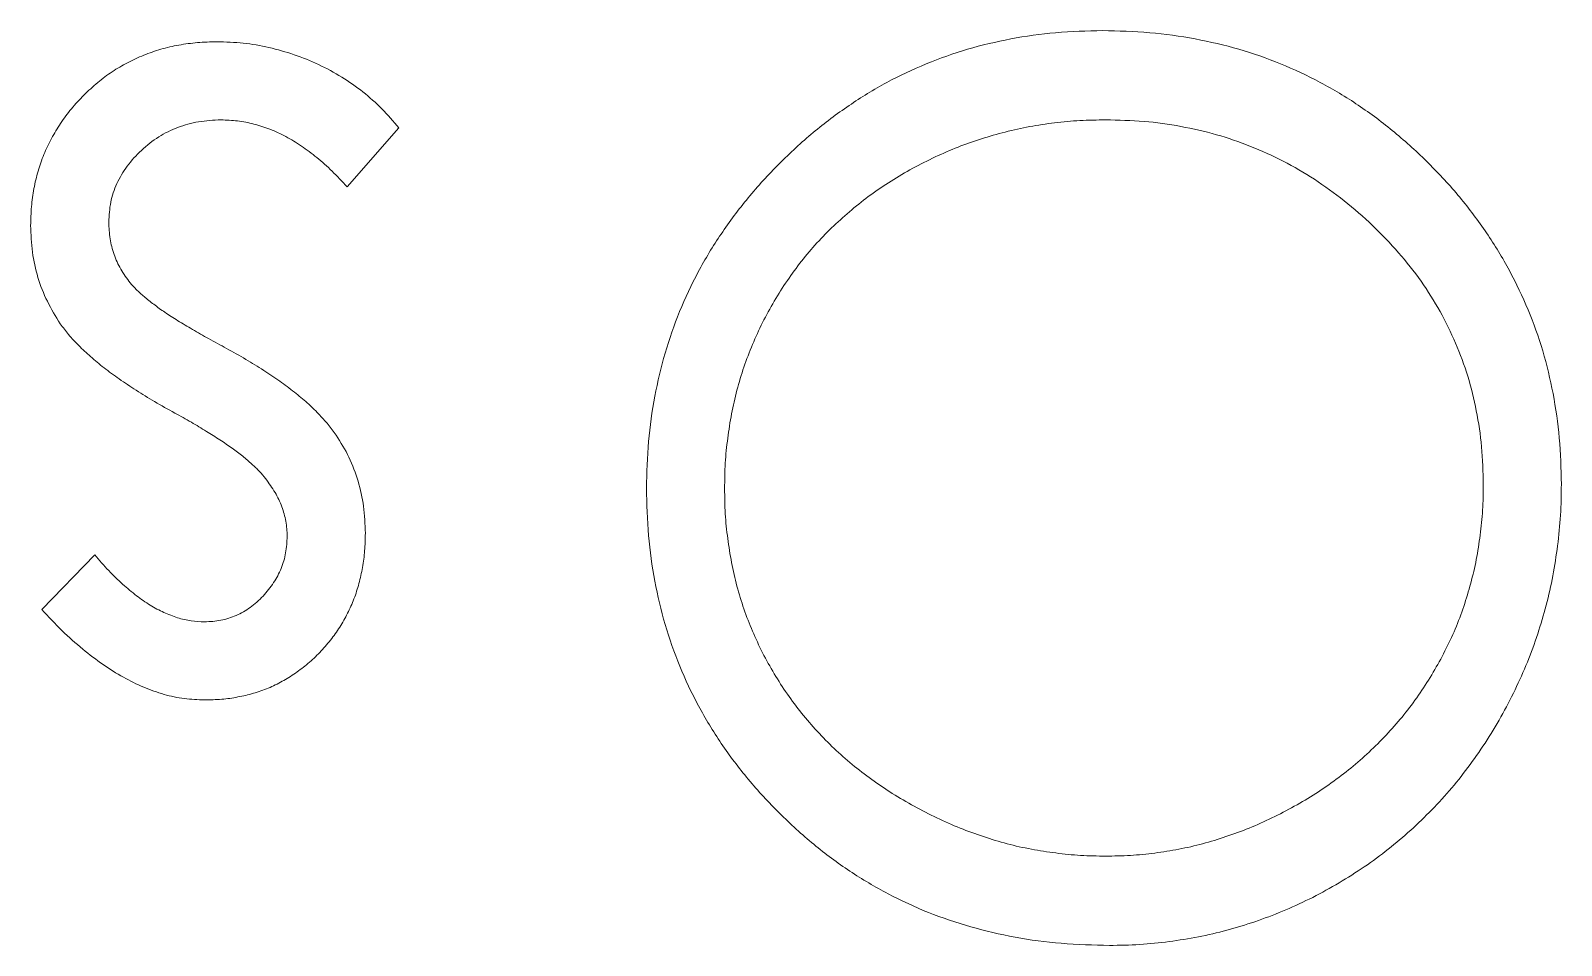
# Model space of a CAD drawing. Header units: millimetres. Extents: x 0 to 276, y 0 to 293.
# Drawn here: x 99.21 to 105.37, y 182.4 to 186.07 of the extents above; entities that cross this region are included whole.
import ezdxf

# ---------------------------------------------------------------- set-up
doc = ezdxf.new("R2010")
doc.units = ezdxf.units.MM

msp = doc.modelspace()

# ---------------------------------------------------------------- linework, layer by layer
at = {"color": 18, "linetype": 'Continuous', "lineweight": 15, "true_color": 0x000000}
for p, q in [((100.6945, 185.6834), (100.4862, 185.4465)), ((100.6945, 185.6834), (100.4862, 185.4465)), ((100.6945, 185.6834), (100.4862, 185.4465)), ((100.6945, 185.6834), (100.4862, 185.4465)), ((99.2586, 183.7462), (99.4717, 183.9657)), ((99.2586, 183.7462), (99.4717, 183.9657)), ((99.2586, 183.7462), (99.4717, 183.9657)), ((99.2586, 183.7462), (99.4717, 183.9657))]:
    msp.add_line(p, q, dxfattribs=at)
for points, knots in [([(101.6906, 184.2335), (101.6922, 184.2965), (101.6952, 184.4206), (101.7214, 184.6027), (101.7624, 184.7778), (101.821, 184.9456), (101.8963, 185.1061), (101.9889, 185.2591), (102.0981, 185.4046), (102.2223, 185.5409), (102.3577, 185.6659), (102.5029, 185.7748), (102.6547, 185.8685), (102.815, 185.9433), (102.9817, 186.0031), (103.1563, 186.0438), (103.3379, 186.0701), (103.4618, 186.0731), (103.5248, 186.0747)], [0, 0, 0, 0, 0.065227, 0.128569, 0.19032, 0.251378, 0.312388, 0.373789, 0.436431, 0.500567, 0.564687, 0.627136, 0.688455, 0.749246, 0.810155, 0.871671, 0.934773, 1, 1, 1, 1]), ([(101.6906, 184.2335), (101.6922, 184.2965), (101.6952, 184.4206), (101.7214, 184.6027), (101.7624, 184.7778), (101.821, 184.9456), (101.8963, 185.1061), (101.9889, 185.2591), (102.0981, 185.4046), (102.2223, 185.5409), (102.3577, 185.6659), (102.5029, 185.7748), (102.6547, 185.8685), (102.815, 185.9433), (102.9817, 186.0031), (103.1563, 186.0438), (103.3379, 186.0701), (103.4618, 186.0731), (103.5248, 186.0747)], [0, 0, 0, 0, 0.065227, 0.128569, 0.19032, 0.251378, 0.312388, 0.373789, 0.436431, 0.500567, 0.564687, 0.627136, 0.688455, 0.749246, 0.810155, 0.871671, 0.934773, 1, 1, 1, 1]), ([(101.6906, 184.2335), (101.6922, 184.2965), (101.6952, 184.4206), (101.7214, 184.6027), (101.7624, 184.7778), (101.821, 184.9456), (101.8963, 185.1061), (101.9889, 185.2591), (102.0981, 185.4046), (102.2223, 185.5409), (102.3577, 185.6659), (102.5029, 185.7748), (102.6547, 185.8685), (102.815, 185.9433), (102.9817, 186.0031), (103.1563, 186.0438), (103.3379, 186.0701), (103.4618, 186.0731), (103.5248, 186.0747)], [0, 0, 0, 0, 0.065227, 0.128569, 0.19032, 0.251378, 0.312388, 0.373789, 0.436431, 0.500567, 0.564687, 0.627136, 0.688455, 0.749246, 0.810155, 0.871671, 0.934773, 1, 1, 1, 1]), ([(101.6906, 184.2335), (101.6922, 184.2965), (101.6952, 184.4206), (101.7214, 184.6027), (101.7624, 184.7778), (101.821, 184.9456), (101.8963, 185.1061), (101.9889, 185.2591), (102.0981, 185.4046), (102.2223, 185.5409), (102.3577, 185.6659), (102.5029, 185.7748), (102.6547, 185.8685), (102.815, 185.9433), (102.9817, 186.0031), (103.1563, 186.0438), (103.3379, 186.0701), (103.4618, 186.0731), (103.5248, 186.0747)], [0, 0, 0, 0, 0.065227, 0.128569, 0.19032, 0.251378, 0.312388, 0.373789, 0.436431, 0.500567, 0.564687, 0.627136, 0.688455, 0.749246, 0.810155, 0.871671, 0.934773, 1, 1, 1, 1]), ([(103.5248, 186.0747), (103.5882, 186.0731), (103.7132, 186.0701), (103.8968, 186.0439), (104.073, 186.0029), (104.2415, 185.9444), (104.4024, 185.8688), (104.5559, 185.7766), (104.7014, 185.6672), (104.8377, 185.543), (104.9625, 185.4079), (105.0712, 185.263), (105.1635, 185.1114), (105.2388, 184.9525), (105.2985, 184.7871), (105.3392, 184.6142), (105.3655, 184.4346), (105.3686, 184.3124), (105.3701, 184.2504)], [0, 0, 0, 0, 0.065819, 0.129747, 0.192072, 0.253459, 0.31457, 0.37628, 0.439026, 0.503267, 0.567493, 0.629705, 0.691, 0.751452, 0.812004, 0.87315, 0.935635, 1, 1, 1, 1]), ([(103.5248, 186.0747), (103.5882, 186.0731), (103.7132, 186.0701), (103.8968, 186.0439), (104.073, 186.0029), (104.2415, 185.9444), (104.4024, 185.8688), (104.5559, 185.7766), (104.7014, 185.6672), (104.8377, 185.543), (104.9625, 185.4079), (105.0712, 185.263), (105.1635, 185.1114), (105.2388, 184.9525), (105.2985, 184.7871), (105.3392, 184.6142), (105.3655, 184.4346), (105.3686, 184.3124), (105.3701, 184.2504)], [0, 0, 0, 0, 0.065819, 0.129747, 0.192072, 0.253459, 0.31457, 0.37628, 0.439026, 0.503267, 0.567493, 0.629705, 0.691, 0.751452, 0.812004, 0.87315, 0.935635, 1, 1, 1, 1]), ([(103.5248, 186.0747), (103.5882, 186.0731), (103.7132, 186.0701), (103.8968, 186.0439), (104.073, 186.0029), (104.2415, 185.9444), (104.4024, 185.8688), (104.5559, 185.7766), (104.7014, 185.6672), (104.8377, 185.543), (104.9625, 185.4079), (105.0712, 185.263), (105.1635, 185.1114), (105.2388, 184.9525), (105.2985, 184.7871), (105.3392, 184.6142), (105.3655, 184.4346), (105.3686, 184.3124), (105.3701, 184.2504)], [0, 0, 0, 0, 0.065819, 0.129747, 0.192072, 0.253459, 0.31457, 0.37628, 0.439026, 0.503267, 0.567493, 0.629705, 0.691, 0.751452, 0.812004, 0.87315, 0.935635, 1, 1, 1, 1]), ([(103.5248, 186.0747), (103.5882, 186.0731), (103.7132, 186.0701), (103.8968, 186.0439), (104.073, 186.0029), (104.2415, 185.9444), (104.4024, 185.8688), (104.5559, 185.7766), (104.7014, 185.6672), (104.8377, 185.543), (104.9625, 185.4079), (105.0712, 185.263), (105.1635, 185.1114), (105.2388, 184.9525), (105.2985, 184.7871), (105.3392, 184.6142), (105.3655, 184.4346), (105.3686, 184.3124), (105.3701, 184.2504)], [0, 0, 0, 0, 0.065819, 0.129747, 0.192072, 0.253459, 0.31457, 0.37628, 0.439026, 0.503267, 0.567493, 0.629705, 0.691, 0.751452, 0.812004, 0.87315, 0.935635, 1, 1, 1, 1]), ([(99.2137, 185.2908), (99.2144, 185.3161), (99.2158, 185.3659), (99.2257, 185.4392), (99.2427, 185.5094), (99.2658, 185.577), (99.2969, 185.641), (99.3335, 185.7028), (99.3774, 185.7612), (99.4274, 185.8161), (99.4823, 185.8661), (99.5408, 185.9102), (99.603, 185.9467), (99.6686, 185.977), (99.7375, 186.0011), (99.8099, 186.0177), (99.8856, 186.0277), (99.937, 186.0291), (99.9632, 186.0298)], [0, 0, 0, 0, 0.064548, 0.127199, 0.188597, 0.24864, 0.309525, 0.370037, 0.431889, 0.495704, 0.559519, 0.621372, 0.682397, 0.743568, 0.805498, 0.86864, 0.933066, 1, 1, 1, 1]), ([(99.2137, 185.2908), (99.2144, 185.3161), (99.2158, 185.3659), (99.2257, 185.4392), (99.2427, 185.5094), (99.2658, 185.577), (99.2969, 185.641), (99.3335, 185.7028), (99.3774, 185.7612), (99.4274, 185.8161), (99.4823, 185.8661), (99.5408, 185.9102), (99.603, 185.9467), (99.6686, 185.977), (99.7375, 186.0011), (99.8099, 186.0177), (99.8856, 186.0277), (99.937, 186.0291), (99.9632, 186.0298)], [0, 0, 0, 0, 0.064548, 0.127199, 0.188597, 0.24864, 0.309525, 0.370037, 0.431889, 0.495704, 0.559519, 0.621372, 0.682397, 0.743568, 0.805498, 0.86864, 0.933066, 1, 1, 1, 1]), ([(99.2137, 185.2908), (99.2144, 185.3161), (99.2158, 185.3659), (99.2257, 185.4392), (99.2427, 185.5094), (99.2658, 185.577), (99.2969, 185.641), (99.3335, 185.7028), (99.3774, 185.7612), (99.4274, 185.8161), (99.4823, 185.8661), (99.5408, 185.9102), (99.603, 185.9467), (99.6686, 185.977), (99.7375, 186.0011), (99.8099, 186.0177), (99.8856, 186.0277), (99.937, 186.0291), (99.9632, 186.0298)], [0, 0, 0, 0, 0.064548, 0.127199, 0.188597, 0.24864, 0.309525, 0.370037, 0.431889, 0.495704, 0.559519, 0.621372, 0.682397, 0.743568, 0.805498, 0.86864, 0.933066, 1, 1, 1, 1]), ([(99.2137, 185.2908), (99.2144, 185.3161), (99.2158, 185.3659), (99.2257, 185.4392), (99.2427, 185.5094), (99.2658, 185.577), (99.2969, 185.641), (99.3335, 185.7028), (99.3774, 185.7612), (99.4274, 185.8161), (99.4823, 185.8661), (99.5408, 185.9102), (99.603, 185.9467), (99.6686, 185.977), (99.7375, 186.0011), (99.8099, 186.0177), (99.8856, 186.0277), (99.937, 186.0291), (99.9632, 186.0298)], [0, 0, 0, 0, 0.064548, 0.127199, 0.188597, 0.24864, 0.309525, 0.370037, 0.431889, 0.495704, 0.559519, 0.621372, 0.682397, 0.743568, 0.805498, 0.86864, 0.933066, 1, 1, 1, 1]), ([(99.9632, 186.0298), (99.9986, 186.0288), (100.0688, 186.0268), (100.1727, 186.0083), (100.2742, 185.9795), (100.3726, 185.9398), (100.4657, 185.8897), (100.5508, 185.8296), (100.6283, 185.7616), (100.6724, 185.7095), (100.6945, 185.6834)], [0, 0, 0, 0, 0.1267425, 0.251724, 0.3772187, 0.5046935, 0.6314582, 0.7554011, 0.8777005, 1, 1, 1, 1]), ([(99.9632, 186.0298), (99.9986, 186.0288), (100.0688, 186.0268), (100.1727, 186.0083), (100.2742, 185.9795), (100.3726, 185.9398), (100.4657, 185.8897), (100.5508, 185.8296), (100.6283, 185.7616), (100.6724, 185.7095), (100.6945, 185.6834)], [0, 0, 0, 0, 0.1267425, 0.251724, 0.3772187, 0.5046935, 0.6314582, 0.7554011, 0.8777005, 1, 1, 1, 1]), ([(99.9632, 186.0298), (99.9986, 186.0288), (100.0688, 186.0268), (100.1727, 186.0083), (100.2742, 185.9795), (100.3726, 185.9398), (100.4657, 185.8897), (100.5508, 185.8296), (100.6283, 185.7616), (100.6724, 185.7095), (100.6945, 185.6834)], [0, 0, 0, 0, 0.1267425, 0.251724, 0.3772187, 0.5046935, 0.6314582, 0.7554011, 0.8777005, 1, 1, 1, 1]), ([(99.9632, 186.0298), (99.9986, 186.0288), (100.0688, 186.0268), (100.1727, 186.0083), (100.2742, 185.9795), (100.3726, 185.9398), (100.4657, 185.8897), (100.5508, 185.8296), (100.6283, 185.7616), (100.6724, 185.7095), (100.6945, 185.6834)], [0, 0, 0, 0, 0.1267425, 0.251724, 0.3772187, 0.5046935, 0.6314582, 0.7554011, 0.8777005, 1, 1, 1, 1]), ([(99.9793, 185.7157), (99.949, 185.7143), (99.8898, 185.7116), (99.8049, 185.6873), (99.7266, 185.6492), (99.6586, 185.5951), (99.6007, 185.5322), (99.5587, 185.4612), (99.5325, 185.3845), (99.5294, 185.3312), (99.5278, 185.3041)], [0, 0, 0, 0, 0.134042, 0.261896, 0.387836, 0.517686, 0.644509, 0.764718, 0.880291, 1, 1, 1, 1]), ([(99.9793, 185.7157), (99.949, 185.7143), (99.8898, 185.7116), (99.8049, 185.6873), (99.7266, 185.6492), (99.6586, 185.5951), (99.6007, 185.5322), (99.5587, 185.4612), (99.5325, 185.3845), (99.5294, 185.3312), (99.5278, 185.3041)], [0, 0, 0, 0, 0.134042, 0.261896, 0.387836, 0.517686, 0.644509, 0.764718, 0.880291, 1, 1, 1, 1]), ([(99.9793, 185.7157), (99.949, 185.7143), (99.8898, 185.7116), (99.8049, 185.6873), (99.7266, 185.6492), (99.6586, 185.5951), (99.6007, 185.5322), (99.5587, 185.4612), (99.5325, 185.3845), (99.5294, 185.3312), (99.5278, 185.3041)], [0, 0, 0, 0, 0.134042, 0.261896, 0.387836, 0.517686, 0.644509, 0.764718, 0.880291, 1, 1, 1, 1]), ([(99.9793, 185.7157), (99.949, 185.7143), (99.8898, 185.7116), (99.8049, 185.6873), (99.7266, 185.6492), (99.6586, 185.5951), (99.6007, 185.5322), (99.5587, 185.4612), (99.5325, 185.3845), (99.5294, 185.3312), (99.5278, 185.3041)], [0, 0, 0, 0, 0.134042, 0.261896, 0.387836, 0.517686, 0.644509, 0.764718, 0.880291, 1, 1, 1, 1]), ([(100.4862, 185.4465), (100.4665, 185.4678), (100.4281, 185.5092), (100.3668, 185.5643), (100.3045, 185.6105), (100.2416, 185.6492), (100.1774, 185.679), (100.1122, 185.6999), (100.046, 185.7133), (100.0016, 185.7149), (99.9793, 185.7157)], [0, 0, 0, 0, 0.147476, 0.285904, 0.417172, 0.540501, 0.659238, 0.775006, 0.887229, 1, 1, 1, 1]), ([(100.4862, 185.4465), (100.4665, 185.4678), (100.4281, 185.5092), (100.3668, 185.5643), (100.3045, 185.6105), (100.2416, 185.6492), (100.1774, 185.679), (100.1122, 185.6999), (100.046, 185.7133), (100.0016, 185.7149), (99.9793, 185.7157)], [0, 0, 0, 0, 0.147476, 0.285904, 0.417172, 0.540501, 0.659238, 0.775006, 0.887229, 1, 1, 1, 1]), ([(100.4862, 185.4465), (100.4665, 185.4678), (100.4281, 185.5092), (100.3668, 185.5643), (100.3045, 185.6105), (100.2416, 185.6492), (100.1774, 185.679), (100.1122, 185.6999), (100.046, 185.7133), (100.0016, 185.7149), (99.9793, 185.7157)], [0, 0, 0, 0, 0.147476, 0.285904, 0.417172, 0.540501, 0.659238, 0.775006, 0.887229, 1, 1, 1, 1]), ([(100.4862, 185.4465), (100.4665, 185.4678), (100.4281, 185.5092), (100.3668, 185.5643), (100.3045, 185.6105), (100.2416, 185.6492), (100.1774, 185.679), (100.1122, 185.6999), (100.046, 185.7133), (100.0016, 185.7149), (99.9793, 185.7157)], [0, 0, 0, 0, 0.147476, 0.285904, 0.417172, 0.540501, 0.659238, 0.775006, 0.887229, 1, 1, 1, 1]), ([(103.5374, 185.7157), (103.5028, 185.7152), (103.4341, 185.7143), (103.332, 185.7048), (103.2318, 185.6895), (103.1335, 185.6676), (103.0373, 185.6402), (102.9428, 185.6076), (102.851, 185.5669), (102.7608, 185.5219), (102.6744, 185.4707), (102.5919, 185.4157), (102.5154, 185.3547), (102.443, 185.2904), (102.3754, 185.2214), (102.313, 185.1479), (102.256, 185.0693), (102.2035, 184.9871), (102.1567, 184.9011), (102.116, 184.8125), (102.0814, 184.7217), (102.0534, 184.6284), (102.0316, 184.5328), (102.0165, 184.4349), (102.0059, 184.3347), (102.0051, 184.267), (102.0047, 184.2328)], [0, 0, 0, 0, 0.043633, 0.086538, 0.129177, 0.171436, 0.213416, 0.255266, 0.297369, 0.339941, 0.382347, 0.423953, 0.464871, 0.505572, 0.546003, 0.586568, 0.627065, 0.668271, 0.709549, 0.750428, 0.791096, 0.832027, 0.873136, 0.914611, 0.956956, 1, 1, 1, 1]), ([(103.5374, 185.7157), (103.5028, 185.7152), (103.4341, 185.7143), (103.332, 185.7048), (103.2318, 185.6895), (103.1335, 185.6676), (103.0373, 185.6402), (102.9428, 185.6076), (102.851, 185.5669), (102.7608, 185.5219), (102.6744, 185.4707), (102.5919, 185.4157), (102.5154, 185.3547), (102.443, 185.2904), (102.3754, 185.2214), (102.313, 185.1479), (102.256, 185.0693), (102.2035, 184.9871), (102.1567, 184.9011), (102.116, 184.8125), (102.0814, 184.7217), (102.0534, 184.6284), (102.0316, 184.5328), (102.0165, 184.4349), (102.0059, 184.3347), (102.0051, 184.267), (102.0047, 184.2328)], [0, 0, 0, 0, 0.043633, 0.086538, 0.129177, 0.171436, 0.213416, 0.255266, 0.297369, 0.339941, 0.382347, 0.423953, 0.464871, 0.505572, 0.546003, 0.586568, 0.627065, 0.668271, 0.709549, 0.750428, 0.791096, 0.832027, 0.873136, 0.914611, 0.956956, 1, 1, 1, 1]), ([(103.5374, 185.7157), (103.5028, 185.7152), (103.4341, 185.7143), (103.332, 185.7048), (103.2318, 185.6895), (103.1335, 185.6676), (103.0373, 185.6402), (102.9428, 185.6076), (102.851, 185.5669), (102.7608, 185.5219), (102.6744, 185.4707), (102.5919, 185.4157), (102.5154, 185.3547), (102.443, 185.2904), (102.3754, 185.2214), (102.313, 185.1479), (102.256, 185.0693), (102.2035, 184.9871), (102.1567, 184.9011), (102.116, 184.8125), (102.0814, 184.7217), (102.0534, 184.6284), (102.0316, 184.5328), (102.0165, 184.4349), (102.0059, 184.3347), (102.0051, 184.267), (102.0047, 184.2328)], [0, 0, 0, 0, 0.043633, 0.086538, 0.129177, 0.171436, 0.213416, 0.255266, 0.297369, 0.339941, 0.382347, 0.423953, 0.464871, 0.505572, 0.546003, 0.586568, 0.627065, 0.668271, 0.709549, 0.750428, 0.791096, 0.832027, 0.873136, 0.914611, 0.956956, 1, 1, 1, 1]), ([(103.5374, 185.7157), (103.5028, 185.7152), (103.4341, 185.7143), (103.332, 185.7048), (103.2318, 185.6895), (103.1335, 185.6676), (103.0373, 185.6402), (102.9428, 185.6076), (102.851, 185.5669), (102.7608, 185.5219), (102.6744, 185.4707), (102.5919, 185.4157), (102.5154, 185.3547), (102.443, 185.2904), (102.3754, 185.2214), (102.313, 185.1479), (102.256, 185.0693), (102.2035, 184.9871), (102.1567, 184.9011), (102.116, 184.8125), (102.0814, 184.7217), (102.0534, 184.6284), (102.0316, 184.5328), (102.0165, 184.4349), (102.0059, 184.3347), (102.0051, 184.267), (102.0047, 184.2328)], [0, 0, 0, 0, 0.043633, 0.086538, 0.129177, 0.171436, 0.213416, 0.255266, 0.297369, 0.339941, 0.382347, 0.423953, 0.464871, 0.505572, 0.546003, 0.586568, 0.627065, 0.668271, 0.709549, 0.750428, 0.791096, 0.832027, 0.873136, 0.914611, 0.956956, 1, 1, 1, 1]), ([(105.056, 184.2489), (105.0547, 184.2995), (105.0522, 184.399), (105.0303, 184.5448), (104.9965, 184.6848), (104.9466, 184.8185), (104.8842, 184.9468), (104.8072, 185.0687), (104.716, 185.1842), (104.6123, 185.2925), (104.499, 185.3914), (104.3786, 185.4781), (104.2526, 185.5516), (104.1205, 185.6114), (103.983, 185.6587), (103.8394, 185.6912), (103.6904, 185.7126), (103.5889, 185.7147), (103.5374, 185.7157)], [0, 0, 0, 0, 0.064504, 0.126899, 0.187747, 0.24815, 0.308586, 0.369583, 0.431827, 0.49618, 0.560668, 0.623504, 0.68526, 0.746537, 0.808327, 0.870486, 0.934317, 1, 1, 1, 1]), ([(105.056, 184.2489), (105.0547, 184.2995), (105.0522, 184.399), (105.0303, 184.5448), (104.9965, 184.6848), (104.9466, 184.8185), (104.8842, 184.9468), (104.8072, 185.0687), (104.716, 185.1842), (104.6123, 185.2925), (104.499, 185.3914), (104.3786, 185.4781), (104.2526, 185.5516), (104.1205, 185.6114), (103.983, 185.6587), (103.8394, 185.6912), (103.6904, 185.7126), (103.5889, 185.7147), (103.5374, 185.7157)], [0, 0, 0, 0, 0.064504, 0.126899, 0.187747, 0.24815, 0.308586, 0.369583, 0.431827, 0.49618, 0.560668, 0.623504, 0.68526, 0.746537, 0.808327, 0.870486, 0.934317, 1, 1, 1, 1]), ([(105.056, 184.2489), (105.0547, 184.2995), (105.0522, 184.399), (105.0303, 184.5448), (104.9965, 184.6848), (104.9466, 184.8185), (104.8842, 184.9468), (104.8072, 185.0687), (104.716, 185.1842), (104.6123, 185.2925), (104.499, 185.3914), (104.3786, 185.4781), (104.2526, 185.5516), (104.1205, 185.6114), (103.983, 185.6587), (103.8394, 185.6912), (103.6904, 185.7126), (103.5889, 185.7147), (103.5374, 185.7157)], [0, 0, 0, 0, 0.064504, 0.126899, 0.187747, 0.24815, 0.308586, 0.369583, 0.431827, 0.49618, 0.560668, 0.623504, 0.68526, 0.746537, 0.808327, 0.870486, 0.934317, 1, 1, 1, 1]), ([(105.056, 184.2489), (105.0547, 184.2995), (105.0522, 184.399), (105.0303, 184.5448), (104.9965, 184.6848), (104.9466, 184.8185), (104.8842, 184.9468), (104.8072, 185.0687), (104.716, 185.1842), (104.6123, 185.2925), (104.499, 185.3914), (104.3786, 185.4781), (104.2526, 185.5516), (104.1205, 185.6114), (103.983, 185.6587), (103.8394, 185.6912), (103.6904, 185.7126), (103.5889, 185.7147), (103.5374, 185.7157)], [0, 0, 0, 0, 0.064504, 0.126899, 0.187747, 0.24815, 0.308586, 0.369583, 0.431827, 0.49618, 0.560668, 0.623504, 0.68526, 0.746537, 0.808327, 0.870486, 0.934317, 1, 1, 1, 1]), ([(99.3329, 184.8954), (99.3147, 184.925), (99.2784, 184.9841), (99.2404, 185.0813), (99.2183, 185.1844), (99.2153, 185.255), (99.2137, 185.2908)], [0, 0, 0, 0, 0.248839, 0.495235, 0.743336, 1, 1, 1, 1]), ([(99.3329, 184.8954), (99.3147, 184.925), (99.2784, 184.9841), (99.2404, 185.0813), (99.2183, 185.1844), (99.2153, 185.255), (99.2137, 185.2908)], [0, 0, 0, 0, 0.248839, 0.495235, 0.743336, 1, 1, 1, 1]), ([(99.3329, 184.8954), (99.3147, 184.925), (99.2784, 184.9841), (99.2404, 185.0813), (99.2183, 185.1844), (99.2153, 185.255), (99.2137, 185.2908)], [0, 0, 0, 0, 0.248839, 0.495235, 0.743336, 1, 1, 1, 1]), ([(99.3329, 184.8954), (99.3147, 184.925), (99.2784, 184.9841), (99.2404, 185.0813), (99.2183, 185.1844), (99.2153, 185.255), (99.2137, 185.2908)], [0, 0, 0, 0, 0.248839, 0.495235, 0.743336, 1, 1, 1, 1]), ([(99.5278, 185.3041), (99.5289, 185.2818), (99.531, 185.2378), (99.5479, 185.174), (99.5745, 185.1136), (99.6007, 185.0782), (99.614, 185.0601)], [0, 0, 0, 0, 0.253475, 0.500453, 0.745578, 1, 1, 1, 1]), ([(99.5278, 185.3041), (99.5289, 185.2818), (99.531, 185.2378), (99.5479, 185.174), (99.5745, 185.1136), (99.6007, 185.0782), (99.614, 185.0601)], [0, 0, 0, 0, 0.253475, 0.500453, 0.745578, 1, 1, 1, 1]), ([(99.5278, 185.3041), (99.5289, 185.2818), (99.531, 185.2378), (99.5479, 185.174), (99.5745, 185.1136), (99.6007, 185.0782), (99.614, 185.0601)], [0, 0, 0, 0, 0.253475, 0.500453, 0.745578, 1, 1, 1, 1]), ([(99.5278, 185.3041), (99.5289, 185.2818), (99.531, 185.2378), (99.5479, 185.174), (99.5745, 185.1136), (99.6007, 185.0782), (99.614, 185.0601)], [0, 0, 0, 0, 0.253475, 0.500453, 0.745578, 1, 1, 1, 1]), ([(99.614, 185.0601), (99.6221, 185.0511), (99.6395, 185.0314), (99.6716, 185.003), (99.71, 184.9724), (99.7551, 184.94), (99.8071, 184.9064), (99.8662, 184.8717), (99.9315, 184.8343), (99.9776, 184.8095), (100.0018, 184.7965)], [0, 0, 0, 0, 0.0768751, 0.1674617, 0.27227, 0.3895508, 0.5208014, 0.6662633, 0.8255449, 1, 1, 1, 1]), ([(99.614, 185.0601), (99.6221, 185.0511), (99.6395, 185.0314), (99.6716, 185.003), (99.71, 184.9724), (99.7551, 184.94), (99.8071, 184.9064), (99.8662, 184.8717), (99.9315, 184.8343), (99.9776, 184.8095), (100.0018, 184.7965)], [0, 0, 0, 0, 0.0768751, 0.1674617, 0.27227, 0.3895508, 0.5208014, 0.6662633, 0.8255449, 1, 1, 1, 1]), ([(99.614, 185.0601), (99.6221, 185.0511), (99.6395, 185.0314), (99.6716, 185.003), (99.71, 184.9724), (99.7551, 184.94), (99.8071, 184.9064), (99.8662, 184.8717), (99.9315, 184.8343), (99.9776, 184.8095), (100.0018, 184.7965)], [0, 0, 0, 0, 0.0768751, 0.1674617, 0.27227, 0.3895508, 0.5208014, 0.6662633, 0.8255449, 1, 1, 1, 1]), ([(99.614, 185.0601), (99.6221, 185.0511), (99.6395, 185.0314), (99.6716, 185.003), (99.71, 184.9724), (99.7551, 184.94), (99.8071, 184.9064), (99.8662, 184.8717), (99.9315, 184.8343), (99.9776, 184.8095), (100.0018, 184.7965)], [0, 0, 0, 0, 0.0768751, 0.1674617, 0.27227, 0.3895508, 0.5208014, 0.6662633, 0.8255449, 1, 1, 1, 1]), ([(99.7935, 184.5364), (99.7663, 184.5517), (99.7138, 184.5811), (99.6391, 184.6268), (99.5713, 184.6722), (99.5098, 184.7169), (99.4559, 184.7621), (99.4078, 184.806), (99.3668, 184.85), (99.3439, 184.8807), (99.3329, 184.8954)], [0, 0, 0, 0, 0.1589891, 0.3071146, 0.4462132, 0.5748761, 0.6941521, 0.8045812, 0.9065933, 1, 1, 1, 1]), ([(99.7935, 184.5364), (99.7663, 184.5517), (99.7138, 184.5811), (99.6391, 184.6268), (99.5713, 184.6722), (99.5098, 184.7169), (99.4559, 184.7621), (99.4078, 184.806), (99.3668, 184.85), (99.3439, 184.8807), (99.3329, 184.8954)], [0, 0, 0, 0, 0.1589891, 0.3071146, 0.4462132, 0.5748761, 0.6941521, 0.8045812, 0.9065933, 1, 1, 1, 1]), ([(99.7935, 184.5364), (99.7663, 184.5517), (99.7138, 184.5811), (99.6391, 184.6268), (99.5713, 184.6722), (99.5098, 184.7169), (99.4559, 184.7621), (99.4078, 184.806), (99.3668, 184.85), (99.3439, 184.8807), (99.3329, 184.8954)], [0, 0, 0, 0, 0.1589891, 0.3071146, 0.4462132, 0.5748761, 0.6941521, 0.8045812, 0.9065933, 1, 1, 1, 1]), ([(99.7935, 184.5364), (99.7663, 184.5517), (99.7138, 184.5811), (99.6391, 184.6268), (99.5713, 184.6722), (99.5098, 184.7169), (99.4559, 184.7621), (99.4078, 184.806), (99.3668, 184.85), (99.3439, 184.8807), (99.3329, 184.8954)], [0, 0, 0, 0, 0.1589891, 0.3071146, 0.4462132, 0.5748761, 0.6941521, 0.8045812, 0.9065933, 1, 1, 1, 1]), ([(100.0018, 184.7965), (100.0278, 184.782), (100.0783, 184.7538), (100.1499, 184.7099), (100.2144, 184.6652), (100.2735, 184.6223), (100.3257, 184.5789), (100.3707, 184.5349), (100.4103, 184.4921), (100.4323, 184.4618), (100.4428, 184.4474)], [0, 0, 0, 0, 0.157762, 0.30595, 0.443775, 0.572824, 0.692154, 0.802296, 0.905564, 1, 1, 1, 1]), ([(100.0018, 184.7965), (100.0278, 184.782), (100.0783, 184.7538), (100.1499, 184.7099), (100.2144, 184.6652), (100.2735, 184.6223), (100.3257, 184.5789), (100.3707, 184.5349), (100.4103, 184.4921), (100.4323, 184.4618), (100.4428, 184.4474)], [0, 0, 0, 0, 0.157762, 0.30595, 0.443775, 0.572824, 0.692154, 0.802296, 0.905564, 1, 1, 1, 1]), ([(100.0018, 184.7965), (100.0278, 184.782), (100.0783, 184.7538), (100.1499, 184.7099), (100.2144, 184.6652), (100.2735, 184.6223), (100.3257, 184.5789), (100.3707, 184.5349), (100.4103, 184.4921), (100.4323, 184.4618), (100.4428, 184.4474)], [0, 0, 0, 0, 0.157762, 0.30595, 0.443775, 0.572824, 0.692154, 0.802296, 0.905564, 1, 1, 1, 1]), ([(100.0018, 184.7965), (100.0278, 184.782), (100.0783, 184.7538), (100.1499, 184.7099), (100.2144, 184.6652), (100.2735, 184.6223), (100.3257, 184.5789), (100.3707, 184.5349), (100.4103, 184.4921), (100.4323, 184.4618), (100.4428, 184.4474)], [0, 0, 0, 0, 0.157762, 0.30595, 0.443775, 0.572824, 0.692154, 0.802296, 0.905564, 1, 1, 1, 1]), ([(100.1588, 184.2728), (100.1509, 184.2826), (100.1339, 184.3034), (100.1021, 184.3323), (100.0661, 184.3642), (100.0228, 184.3962), (99.974, 184.4298), (99.9188, 184.4638), (99.8588, 184.5008), (99.8159, 184.5242), (99.7935, 184.5364)], [0, 0, 0, 0, 0.083425, 0.17756, 0.283982, 0.402217, 0.533568, 0.676121, 0.831649, 1, 1, 1, 1]), ([(100.1588, 184.2728), (100.1509, 184.2826), (100.1339, 184.3034), (100.1021, 184.3323), (100.0661, 184.3642), (100.0228, 184.3962), (99.974, 184.4298), (99.9188, 184.4638), (99.8588, 184.5008), (99.8159, 184.5242), (99.7935, 184.5364)], [0, 0, 0, 0, 0.083425, 0.17756, 0.283982, 0.402217, 0.533568, 0.676121, 0.831649, 1, 1, 1, 1]), ([(100.1588, 184.2728), (100.1509, 184.2826), (100.1339, 184.3034), (100.1021, 184.3323), (100.0661, 184.3642), (100.0228, 184.3962), (99.974, 184.4298), (99.9188, 184.4638), (99.8588, 184.5008), (99.8159, 184.5242), (99.7935, 184.5364)], [0, 0, 0, 0, 0.083425, 0.17756, 0.283982, 0.402217, 0.533568, 0.676121, 0.831649, 1, 1, 1, 1]), ([(100.1588, 184.2728), (100.1509, 184.2826), (100.1339, 184.3034), (100.1021, 184.3323), (100.0661, 184.3642), (100.0228, 184.3962), (99.974, 184.4298), (99.9188, 184.4638), (99.8588, 184.5008), (99.8159, 184.5242), (99.7935, 184.5364)], [0, 0, 0, 0, 0.083425, 0.17756, 0.283982, 0.402217, 0.533568, 0.676121, 0.831649, 1, 1, 1, 1]), ([(100.4428, 184.4474), (100.4609, 184.4182), (100.4972, 184.3599), (100.5324, 184.2626), (100.5566, 184.1602), (100.5588, 184.0895), (100.5599, 184.0533)], [0, 0, 0, 0, 0.246252, 0.492591, 0.74057, 1, 1, 1, 1]), ([(100.4428, 184.4474), (100.4609, 184.4182), (100.4972, 184.3599), (100.5324, 184.2626), (100.5566, 184.1602), (100.5588, 184.0895), (100.5599, 184.0533)], [0, 0, 0, 0, 0.246252, 0.492591, 0.74057, 1, 1, 1, 1]), ([(100.4428, 184.4474), (100.4609, 184.4182), (100.4972, 184.3599), (100.5324, 184.2626), (100.5566, 184.1602), (100.5588, 184.0895), (100.5599, 184.0533)], [0, 0, 0, 0, 0.246252, 0.492591, 0.74057, 1, 1, 1, 1]), ([(100.4428, 184.4474), (100.4609, 184.4182), (100.4972, 184.3599), (100.5324, 184.2626), (100.5566, 184.1602), (100.5588, 184.0895), (100.5599, 184.0533)], [0, 0, 0, 0, 0.246252, 0.492591, 0.74057, 1, 1, 1, 1]), ([(100.2458, 184.0407), (100.2446, 184.0609), (100.2424, 184.1013), (100.2252, 184.1608), (100.1977, 184.2189), (100.172, 184.2545), (100.1588, 184.2728)], [0, 0, 0, 0, 0.24004, 0.479403, 0.731757, 1, 1, 1, 1]), ([(100.2458, 184.0407), (100.2446, 184.0609), (100.2424, 184.1013), (100.2252, 184.1608), (100.1977, 184.2189), (100.172, 184.2545), (100.1588, 184.2728)], [0, 0, 0, 0, 0.24004, 0.479403, 0.731757, 1, 1, 1, 1]), ([(100.2458, 184.0407), (100.2446, 184.0609), (100.2424, 184.1013), (100.2252, 184.1608), (100.1977, 184.2189), (100.172, 184.2545), (100.1588, 184.2728)], [0, 0, 0, 0, 0.24004, 0.479403, 0.731757, 1, 1, 1, 1]), ([(100.2458, 184.0407), (100.2446, 184.0609), (100.2424, 184.1013), (100.2252, 184.1608), (100.1977, 184.2189), (100.172, 184.2545), (100.1588, 184.2728)], [0, 0, 0, 0, 0.24004, 0.479403, 0.731757, 1, 1, 1, 1]), ([(103.5528, 182.3952), (103.488, 182.3968), (103.3607, 182.4), (103.1736, 182.4247), (102.995, 182.4674), (102.8235, 182.5243), (102.661, 182.6001), (102.5063, 182.6918), (102.3599, 182.8003), (102.2237, 182.9247), (102.099, 183.0601), (101.9892, 183.2046), (101.8972, 183.3573), (101.8216, 183.5178), (101.7623, 183.6856), (101.7214, 183.8618), (101.6952, 184.0451), (101.6922, 184.1701), (101.6906, 184.2335)], [0, 0, 0, 0, 0.06657, 0.130749, 0.193413, 0.254989, 0.316114, 0.377262, 0.439401, 0.502971, 0.566525, 0.628231, 0.689091, 0.749345, 0.81017, 0.87161, 0.934869, 1, 1, 1, 1]), ([(103.5528, 182.3952), (103.488, 182.3968), (103.3607, 182.4), (103.1736, 182.4247), (102.995, 182.4674), (102.8235, 182.5243), (102.661, 182.6001), (102.5063, 182.6918), (102.3599, 182.8003), (102.2237, 182.9247), (102.099, 183.0601), (101.9892, 183.2046), (101.8972, 183.3573), (101.8216, 183.5178), (101.7623, 183.6856), (101.7214, 183.8618), (101.6952, 184.0451), (101.6922, 184.1701), (101.6906, 184.2335)], [0, 0, 0, 0, 0.06657, 0.130749, 0.193413, 0.254989, 0.316114, 0.377262, 0.439401, 0.502971, 0.566525, 0.628231, 0.689091, 0.749345, 0.81017, 0.87161, 0.934869, 1, 1, 1, 1]), ([(103.5528, 182.3952), (103.488, 182.3968), (103.3607, 182.4), (103.1736, 182.4247), (102.995, 182.4674), (102.8235, 182.5243), (102.661, 182.6001), (102.5063, 182.6918), (102.3599, 182.8003), (102.2237, 182.9247), (102.099, 183.0601), (101.9892, 183.2046), (101.8972, 183.3573), (101.8216, 183.5178), (101.7623, 183.6856), (101.7214, 183.8618), (101.6952, 184.0451), (101.6922, 184.1701), (101.6906, 184.2335)], [0, 0, 0, 0, 0.06657, 0.130749, 0.193413, 0.254989, 0.316114, 0.377262, 0.439401, 0.502971, 0.566525, 0.628231, 0.689091, 0.749345, 0.81017, 0.87161, 0.934869, 1, 1, 1, 1]), ([(103.5528, 182.3952), (103.488, 182.3968), (103.3607, 182.4), (103.1736, 182.4247), (102.995, 182.4674), (102.8235, 182.5243), (102.661, 182.6001), (102.5063, 182.6918), (102.3599, 182.8003), (102.2237, 182.9247), (102.099, 183.0601), (101.9892, 183.2046), (101.8972, 183.3573), (101.8216, 183.5178), (101.7623, 183.6856), (101.7214, 183.8618), (101.6952, 184.0451), (101.6922, 184.1701), (101.6906, 184.2335)], [0, 0, 0, 0, 0.06657, 0.130749, 0.193413, 0.254989, 0.316114, 0.377262, 0.439401, 0.502971, 0.566525, 0.628231, 0.689091, 0.749345, 0.81017, 0.87161, 0.934869, 1, 1, 1, 1]), ([(102.0047, 184.2328), (102.0051, 184.1989), (102.0059, 184.1316), (102.0165, 184.0322), (102.0316, 183.9349), (102.0533, 183.8403), (102.0814, 183.7482), (102.116, 183.6587), (102.1568, 183.5716), (102.2036, 183.487), (102.2562, 183.4058), (102.3137, 183.3282), (102.377, 183.2556), (102.4445, 183.1863), (102.5176, 183.1217), (102.5962, 183.0618), (102.6793, 183.0051), (102.7672, 182.954), (102.8579, 182.9067), (102.9511, 182.8663), (103.0455, 182.8319), (103.141, 182.8026), (103.2384, 182.7812), (103.337, 182.766), (103.4367, 182.7554), (103.5037, 182.7546), (103.5374, 182.7542)], [0, 0, 0, 0, 0.042915, 0.08513, 0.126473, 0.167453, 0.207976, 0.248249, 0.28875, 0.32967, 0.370537, 0.411129, 0.451819, 0.492406, 0.533486, 0.575263, 0.617441, 0.660672, 0.70394, 0.746868, 0.789079, 0.831104, 0.873238, 0.915166, 0.957381, 1, 1, 1, 1]), ([(102.0047, 184.2328), (102.0051, 184.1989), (102.0059, 184.1316), (102.0165, 184.0322), (102.0316, 183.9349), (102.0533, 183.8403), (102.0814, 183.7482), (102.116, 183.6587), (102.1568, 183.5716), (102.2036, 183.487), (102.2562, 183.4058), (102.3137, 183.3282), (102.377, 183.2556), (102.4445, 183.1863), (102.5176, 183.1217), (102.5962, 183.0618), (102.6793, 183.0051), (102.7672, 182.954), (102.8579, 182.9067), (102.9511, 182.8663), (103.0455, 182.8319), (103.141, 182.8026), (103.2384, 182.7812), (103.337, 182.766), (103.4367, 182.7554), (103.5037, 182.7546), (103.5374, 182.7542)], [0, 0, 0, 0, 0.042915, 0.08513, 0.126473, 0.167453, 0.207976, 0.248249, 0.28875, 0.32967, 0.370537, 0.411129, 0.451819, 0.492406, 0.533486, 0.575263, 0.617441, 0.660672, 0.70394, 0.746868, 0.789079, 0.831104, 0.873238, 0.915166, 0.957381, 1, 1, 1, 1]), ([(102.0047, 184.2328), (102.0051, 184.1989), (102.0059, 184.1316), (102.0165, 184.0322), (102.0316, 183.9349), (102.0533, 183.8403), (102.0814, 183.7482), (102.116, 183.6587), (102.1568, 183.5716), (102.2036, 183.487), (102.2562, 183.4058), (102.3137, 183.3282), (102.377, 183.2556), (102.4445, 183.1863), (102.5176, 183.1217), (102.5962, 183.0618), (102.6793, 183.0051), (102.7672, 182.954), (102.8579, 182.9067), (102.9511, 182.8663), (103.0455, 182.8319), (103.141, 182.8026), (103.2384, 182.7812), (103.337, 182.766), (103.4367, 182.7554), (103.5037, 182.7546), (103.5374, 182.7542)], [0, 0, 0, 0, 0.042915, 0.08513, 0.126473, 0.167453, 0.207976, 0.248249, 0.28875, 0.32967, 0.370537, 0.411129, 0.451819, 0.492406, 0.533486, 0.575263, 0.617441, 0.660672, 0.70394, 0.746868, 0.789079, 0.831104, 0.873238, 0.915166, 0.957381, 1, 1, 1, 1]), ([(102.0047, 184.2328), (102.0051, 184.1989), (102.0059, 184.1316), (102.0165, 184.0322), (102.0316, 183.9349), (102.0533, 183.8403), (102.0814, 183.7482), (102.116, 183.6587), (102.1568, 183.5716), (102.2036, 183.487), (102.2562, 183.4058), (102.3137, 183.3282), (102.377, 183.2556), (102.4445, 183.1863), (102.5176, 183.1217), (102.5962, 183.0618), (102.6793, 183.0051), (102.7672, 182.954), (102.8579, 182.9067), (102.9511, 182.8663), (103.0455, 182.8319), (103.141, 182.8026), (103.2384, 182.7812), (103.337, 182.766), (103.4367, 182.7554), (103.5037, 182.7546), (103.5374, 182.7542)], [0, 0, 0, 0, 0.042915, 0.08513, 0.126473, 0.167453, 0.207976, 0.248249, 0.28875, 0.32967, 0.370537, 0.411129, 0.451819, 0.492406, 0.533486, 0.575263, 0.617441, 0.660672, 0.70394, 0.746868, 0.789079, 0.831104, 0.873238, 0.915166, 0.957381, 1, 1, 1, 1]), ([(103.5374, 182.7542), (103.5706, 182.7546), (103.6367, 182.7554), (103.735, 182.766), (103.832, 182.7811), (103.9277, 182.8027), (104.0218, 182.8321), (104.115, 182.8659), (104.2066, 182.9072), (104.2963, 182.9537), (104.3832, 183.0053), (104.4652, 183.0623), (104.5425, 183.1233), (104.615, 183.1886), (104.6823, 183.2585), (104.7459, 183.3318), (104.8032, 183.4108), (104.8556, 183.4932), (104.9026, 183.5789), (104.9444, 183.6671), (104.9785, 183.7585), (105.0064, 183.8521), (105.0295, 183.9477), (105.0441, 184.046), (105.0549, 184.1466), (105.0556, 184.2146), (105.056, 184.2489)], [0, 0, 0, 0, 0.042023, 0.083645, 0.124984, 0.166247, 0.207702, 0.249631, 0.291742, 0.334743, 0.37746, 0.419556, 0.461044, 0.502096, 0.542891, 0.583801, 0.624864, 0.666225, 0.707399, 0.748557, 0.789655, 0.83074, 0.87207, 0.913993, 0.956498, 1, 1, 1, 1]), ([(103.5374, 182.7542), (103.5706, 182.7546), (103.6367, 182.7554), (103.735, 182.766), (103.832, 182.7811), (103.9277, 182.8027), (104.0218, 182.8321), (104.115, 182.8659), (104.2066, 182.9072), (104.2963, 182.9537), (104.3832, 183.0053), (104.4652, 183.0623), (104.5425, 183.1233), (104.615, 183.1886), (104.6823, 183.2585), (104.7459, 183.3318), (104.8032, 183.4108), (104.8556, 183.4932), (104.9026, 183.5789), (104.9444, 183.6671), (104.9785, 183.7585), (105.0064, 183.8521), (105.0295, 183.9477), (105.0441, 184.046), (105.0549, 184.1466), (105.0556, 184.2146), (105.056, 184.2489)], [0, 0, 0, 0, 0.042023, 0.083645, 0.124984, 0.166247, 0.207702, 0.249631, 0.291742, 0.334743, 0.37746, 0.419556, 0.461044, 0.502096, 0.542891, 0.583801, 0.624864, 0.666225, 0.707399, 0.748557, 0.789655, 0.83074, 0.87207, 0.913993, 0.956498, 1, 1, 1, 1]), ([(103.5374, 182.7542), (103.5706, 182.7546), (103.6367, 182.7554), (103.735, 182.766), (103.832, 182.7811), (103.9277, 182.8027), (104.0218, 182.8321), (104.115, 182.8659), (104.2066, 182.9072), (104.2963, 182.9537), (104.3832, 183.0053), (104.4652, 183.0623), (104.5425, 183.1233), (104.615, 183.1886), (104.6823, 183.2585), (104.7459, 183.3318), (104.8032, 183.4108), (104.8556, 183.4932), (104.9026, 183.5789), (104.9444, 183.6671), (104.9785, 183.7585), (105.0064, 183.8521), (105.0295, 183.9477), (105.0441, 184.046), (105.0549, 184.1466), (105.0556, 184.2146), (105.056, 184.2489)], [0, 0, 0, 0, 0.042023, 0.083645, 0.124984, 0.166247, 0.207702, 0.249631, 0.291742, 0.334743, 0.37746, 0.419556, 0.461044, 0.502096, 0.542891, 0.583801, 0.624864, 0.666225, 0.707399, 0.748557, 0.789655, 0.83074, 0.87207, 0.913993, 0.956498, 1, 1, 1, 1]), ([(103.5374, 182.7542), (103.5706, 182.7546), (103.6367, 182.7554), (103.735, 182.766), (103.832, 182.7811), (103.9277, 182.8027), (104.0218, 182.8321), (104.115, 182.8659), (104.2066, 182.9072), (104.2963, 182.9537), (104.3832, 183.0053), (104.4652, 183.0623), (104.5425, 183.1233), (104.615, 183.1886), (104.6823, 183.2585), (104.7459, 183.3318), (104.8032, 183.4108), (104.8556, 183.4932), (104.9026, 183.5789), (104.9444, 183.6671), (104.9785, 183.7585), (105.0064, 183.8521), (105.0295, 183.9477), (105.0441, 184.046), (105.0549, 184.1466), (105.0556, 184.2146), (105.056, 184.2489)], [0, 0, 0, 0, 0.042023, 0.083645, 0.124984, 0.166247, 0.207702, 0.249631, 0.291742, 0.334743, 0.37746, 0.419556, 0.461044, 0.502096, 0.542891, 0.583801, 0.624864, 0.666225, 0.707399, 0.748557, 0.789655, 0.83074, 0.87207, 0.913993, 0.956498, 1, 1, 1, 1]), ([(105.3701, 184.2504), (105.3696, 184.2087), (105.3685, 184.126), (105.3557, 184.0031), (105.3372, 183.8822), (105.3106, 183.7637), (105.2758, 183.6477), (105.2347, 183.5335), (105.1846, 183.4224), (105.1279, 183.3136), (105.0646, 183.209), (104.9948, 183.1101), (104.9207, 183.0161), (104.8396, 182.9295), (104.7539, 182.8477), (104.6625, 182.7719), (104.5657, 182.7015), (104.4633, 182.6381), (104.3577, 182.5807), (104.2488, 182.5315), (104.1382, 182.4893), (104.0252, 182.455), (103.9102, 182.428), (103.793, 182.4096), (103.6737, 182.3968), (103.5933, 182.3957), (103.5528, 182.3952)], [0, 0, 0, 0, 0.043209, 0.0858729, 0.12812, 0.170152, 0.2119176, 0.253753, 0.2960064, 0.3384434, 0.3810154, 0.4228205, 0.4640891, 0.5051258, 0.545975, 0.5869852, 0.6283386, 0.6700838, 0.7119916, 0.7530392, 0.7940494, 0.8348855, 0.8754983, 0.9165473, 0.9580038, 1, 1, 1, 1]), ([(105.3701, 184.2504), (105.3696, 184.2087), (105.3685, 184.126), (105.3557, 184.0031), (105.3372, 183.8822), (105.3106, 183.7637), (105.2758, 183.6477), (105.2347, 183.5335), (105.1846, 183.4224), (105.1279, 183.3136), (105.0646, 183.209), (104.9948, 183.1101), (104.9207, 183.0161), (104.8396, 182.9295), (104.7539, 182.8477), (104.6625, 182.7719), (104.5657, 182.7015), (104.4633, 182.6381), (104.3577, 182.5807), (104.2488, 182.5315), (104.1382, 182.4893), (104.0252, 182.455), (103.9102, 182.428), (103.793, 182.4096), (103.6737, 182.3968), (103.5933, 182.3957), (103.5528, 182.3952)], [0, 0, 0, 0, 0.043209, 0.0858729, 0.12812, 0.170152, 0.2119176, 0.253753, 0.2960064, 0.3384434, 0.3810154, 0.4228205, 0.4640891, 0.5051258, 0.545975, 0.5869852, 0.6283386, 0.6700838, 0.7119916, 0.7530392, 0.7940494, 0.8348855, 0.8754983, 0.9165473, 0.9580038, 1, 1, 1, 1]), ([(105.3701, 184.2504), (105.3696, 184.2087), (105.3685, 184.126), (105.3557, 184.0031), (105.3372, 183.8822), (105.3106, 183.7637), (105.2758, 183.6477), (105.2347, 183.5335), (105.1846, 183.4224), (105.1279, 183.3136), (105.0646, 183.209), (104.9948, 183.1101), (104.9207, 183.0161), (104.8396, 182.9295), (104.7539, 182.8477), (104.6625, 182.7719), (104.5657, 182.7015), (104.4633, 182.6381), (104.3577, 182.5807), (104.2488, 182.5315), (104.1382, 182.4893), (104.0252, 182.455), (103.9102, 182.428), (103.793, 182.4096), (103.6737, 182.3968), (103.5933, 182.3957), (103.5528, 182.3952)], [0, 0, 0, 0, 0.043209, 0.0858729, 0.12812, 0.170152, 0.2119176, 0.253753, 0.2960064, 0.3384434, 0.3810154, 0.4228205, 0.4640891, 0.5051258, 0.545975, 0.5869852, 0.6283386, 0.6700838, 0.7119916, 0.7530392, 0.7940494, 0.8348855, 0.8754983, 0.9165473, 0.9580038, 1, 1, 1, 1]), ([(105.3701, 184.2504), (105.3696, 184.2087), (105.3685, 184.126), (105.3557, 184.0031), (105.3372, 183.8822), (105.3106, 183.7637), (105.2758, 183.6477), (105.2347, 183.5335), (105.1846, 183.4224), (105.1279, 183.3136), (105.0646, 183.209), (104.9948, 183.1101), (104.9207, 183.0161), (104.8396, 182.9295), (104.7539, 182.8477), (104.6625, 182.7719), (104.5657, 182.7015), (104.4633, 182.6381), (104.3577, 182.5807), (104.2488, 182.5315), (104.1382, 182.4893), (104.0252, 182.455), (103.9102, 182.428), (103.793, 182.4096), (103.6737, 182.3968), (103.5933, 182.3957), (103.5528, 182.3952)], [0, 0, 0, 0, 0.043209, 0.0858729, 0.12812, 0.170152, 0.2119176, 0.253753, 0.2960064, 0.3384434, 0.3810154, 0.4228205, 0.4640891, 0.5051258, 0.545975, 0.5869852, 0.6283386, 0.6700838, 0.7119916, 0.7530392, 0.7940494, 0.8348855, 0.8754983, 0.9165473, 0.9580038, 1, 1, 1, 1]), ([(100.5599, 184.0533), (100.5593, 184.0297), (100.5583, 183.9835), (100.5499, 183.9155), (100.5347, 183.851), (100.5157, 183.7889), (100.4892, 183.7304), (100.4576, 183.6747), (100.4204, 183.622), (100.3775, 183.573), (100.3304, 183.5285), (100.2795, 183.4897), (100.226, 183.4565), (100.1696, 183.4288), (100.1098, 183.4078), (100.0469, 183.3933), (99.9813, 183.3837), (99.9364, 183.3828), (99.9134, 183.3824)], [0, 0, 0, 0, 0.067978, 0.133044, 0.196507, 0.258613, 0.319728, 0.380873, 0.442636, 0.505079, 0.567881, 0.628814, 0.68891, 0.748765, 0.809386, 0.870884, 0.934037, 1, 1, 1, 1]), ([(100.5599, 184.0533), (100.5593, 184.0297), (100.5583, 183.9835), (100.5499, 183.9155), (100.5347, 183.851), (100.5157, 183.7889), (100.4892, 183.7304), (100.4576, 183.6747), (100.4204, 183.622), (100.3775, 183.573), (100.3304, 183.5285), (100.2795, 183.4897), (100.226, 183.4565), (100.1696, 183.4288), (100.1098, 183.4078), (100.0469, 183.3933), (99.9813, 183.3837), (99.9364, 183.3828), (99.9134, 183.3824)], [0, 0, 0, 0, 0.067978, 0.133044, 0.196507, 0.258613, 0.319728, 0.380873, 0.442636, 0.505079, 0.567881, 0.628814, 0.68891, 0.748765, 0.809386, 0.870884, 0.934037, 1, 1, 1, 1]), ([(100.5599, 184.0533), (100.5593, 184.0297), (100.5583, 183.9835), (100.5499, 183.9155), (100.5347, 183.851), (100.5157, 183.7889), (100.4892, 183.7304), (100.4576, 183.6747), (100.4204, 183.622), (100.3775, 183.573), (100.3304, 183.5285), (100.2795, 183.4897), (100.226, 183.4565), (100.1696, 183.4288), (100.1098, 183.4078), (100.0469, 183.3933), (99.9813, 183.3837), (99.9364, 183.3828), (99.9134, 183.3824)], [0, 0, 0, 0, 0.067978, 0.133044, 0.196507, 0.258613, 0.319728, 0.380873, 0.442636, 0.505079, 0.567881, 0.628814, 0.68891, 0.748765, 0.809386, 0.870884, 0.934037, 1, 1, 1, 1]), ([(100.5599, 184.0533), (100.5593, 184.0297), (100.5583, 183.9835), (100.5499, 183.9155), (100.5347, 183.851), (100.5157, 183.7889), (100.4892, 183.7304), (100.4576, 183.6747), (100.4204, 183.622), (100.3775, 183.573), (100.3304, 183.5285), (100.2795, 183.4897), (100.226, 183.4565), (100.1696, 183.4288), (100.1098, 183.4078), (100.0469, 183.3933), (99.9813, 183.3837), (99.9364, 183.3828), (99.9134, 183.3824)], [0, 0, 0, 0, 0.067978, 0.133044, 0.196507, 0.258613, 0.319728, 0.380873, 0.442636, 0.505079, 0.567881, 0.628814, 0.68891, 0.748765, 0.809386, 0.870884, 0.934037, 1, 1, 1, 1]), ([(99.9134, 183.6965), (99.9356, 183.6975), (99.9791, 183.6997), (100.0416, 183.7208), (100.0995, 183.7532), (100.1497, 183.7991), (100.1922, 183.8519), (100.2232, 183.9109), (100.2421, 183.9744), (100.2445, 184.0184), (100.2458, 184.0407)], [0, 0, 0, 0, 0.124958, 0.245901, 0.369166, 0.498511, 0.628504, 0.751028, 0.873724, 1, 1, 1, 1]), ([(99.9134, 183.6965), (99.9356, 183.6975), (99.9791, 183.6997), (100.0416, 183.7208), (100.0995, 183.7532), (100.1497, 183.7991), (100.1922, 183.8519), (100.2232, 183.9109), (100.2421, 183.9744), (100.2445, 184.0184), (100.2458, 184.0407)], [0, 0, 0, 0, 0.124958, 0.245901, 0.369166, 0.498511, 0.628504, 0.751028, 0.873724, 1, 1, 1, 1]), ([(99.9134, 183.6965), (99.9356, 183.6975), (99.9791, 183.6997), (100.0416, 183.7208), (100.0995, 183.7532), (100.1497, 183.7991), (100.1922, 183.8519), (100.2232, 183.9109), (100.2421, 183.9744), (100.2445, 184.0184), (100.2458, 184.0407)], [0, 0, 0, 0, 0.124958, 0.245901, 0.369166, 0.498511, 0.628504, 0.751028, 0.873724, 1, 1, 1, 1]), ([(99.9134, 183.6965), (99.9356, 183.6975), (99.9791, 183.6997), (100.0416, 183.7208), (100.0995, 183.7532), (100.1497, 183.7991), (100.1922, 183.8519), (100.2232, 183.9109), (100.2421, 183.9744), (100.2445, 184.0184), (100.2458, 184.0407)], [0, 0, 0, 0, 0.124958, 0.245901, 0.369166, 0.498511, 0.628504, 0.751028, 0.873724, 1, 1, 1, 1]), ([(99.4717, 183.9657), (99.4901, 183.9444), (99.5256, 183.9033), (99.5818, 183.8484), (99.6378, 183.8022), (99.6929, 183.7633), (99.7483, 183.7338), (99.8035, 183.7123), (99.8586, 183.699), (99.8954, 183.6973), (99.9134, 183.6965)], [0, 0, 0, 0, 0.158223, 0.305036, 0.441309, 0.565963, 0.683525, 0.793334, 0.898518, 1, 1, 1, 1]), ([(99.4717, 183.9657), (99.4901, 183.9444), (99.5256, 183.9033), (99.5818, 183.8484), (99.6378, 183.8022), (99.6929, 183.7633), (99.7483, 183.7338), (99.8035, 183.7123), (99.8586, 183.699), (99.8954, 183.6973), (99.9134, 183.6965)], [0, 0, 0, 0, 0.158223, 0.305036, 0.441309, 0.565963, 0.683525, 0.793334, 0.898518, 1, 1, 1, 1]), ([(99.4717, 183.9657), (99.4901, 183.9444), (99.5256, 183.9033), (99.5818, 183.8484), (99.6378, 183.8022), (99.6929, 183.7633), (99.7483, 183.7338), (99.8035, 183.7123), (99.8586, 183.699), (99.8954, 183.6973), (99.9134, 183.6965)], [0, 0, 0, 0, 0.158223, 0.305036, 0.441309, 0.565963, 0.683525, 0.793334, 0.898518, 1, 1, 1, 1]), ([(99.4717, 183.9657), (99.4901, 183.9444), (99.5256, 183.9033), (99.5818, 183.8484), (99.6378, 183.8022), (99.6929, 183.7633), (99.7483, 183.7338), (99.8035, 183.7123), (99.8586, 183.699), (99.8954, 183.6973), (99.9134, 183.6965)], [0, 0, 0, 0, 0.158223, 0.305036, 0.441309, 0.565963, 0.683525, 0.793334, 0.898518, 1, 1, 1, 1]), ([(99.9134, 183.3824), (99.8862, 183.3835), (99.8313, 183.3857), (99.749, 183.4034), (99.6668, 183.4325), (99.5844, 183.4728), (99.5026, 183.5248), (99.4206, 183.5878), (99.3374, 183.6611), (99.2854, 183.7172), (99.2586, 183.7462)], [0, 0, 0, 0, 0.105714, 0.213412, 0.326127, 0.444452, 0.569061, 0.702712, 0.846318, 1, 1, 1, 1]), ([(99.9134, 183.3824), (99.8862, 183.3835), (99.8313, 183.3857), (99.749, 183.4034), (99.6668, 183.4325), (99.5844, 183.4728), (99.5026, 183.5248), (99.4206, 183.5878), (99.3374, 183.6611), (99.2854, 183.7172), (99.2586, 183.7462)], [0, 0, 0, 0, 0.105714, 0.213412, 0.326127, 0.444452, 0.569061, 0.702712, 0.846318, 1, 1, 1, 1]), ([(99.9134, 183.3824), (99.8862, 183.3835), (99.8313, 183.3857), (99.749, 183.4034), (99.6668, 183.4325), (99.5844, 183.4728), (99.5026, 183.5248), (99.4206, 183.5878), (99.3374, 183.6611), (99.2854, 183.7172), (99.2586, 183.7462)], [0, 0, 0, 0, 0.105714, 0.213412, 0.326127, 0.444452, 0.569061, 0.702712, 0.846318, 1, 1, 1, 1]), ([(99.9134, 183.3824), (99.8862, 183.3835), (99.8313, 183.3857), (99.749, 183.4034), (99.6668, 183.4325), (99.5844, 183.4728), (99.5026, 183.5248), (99.4206, 183.5878), (99.3374, 183.6611), (99.2854, 183.7172), (99.2586, 183.7462)], [0, 0, 0, 0, 0.105714, 0.213412, 0.326127, 0.444452, 0.569061, 0.702712, 0.846318, 1, 1, 1, 1])]:
    msp.add_open_spline(points, degree=3, knots=knots, dxfattribs=at)

doc.saveas('drawing.dxf')
